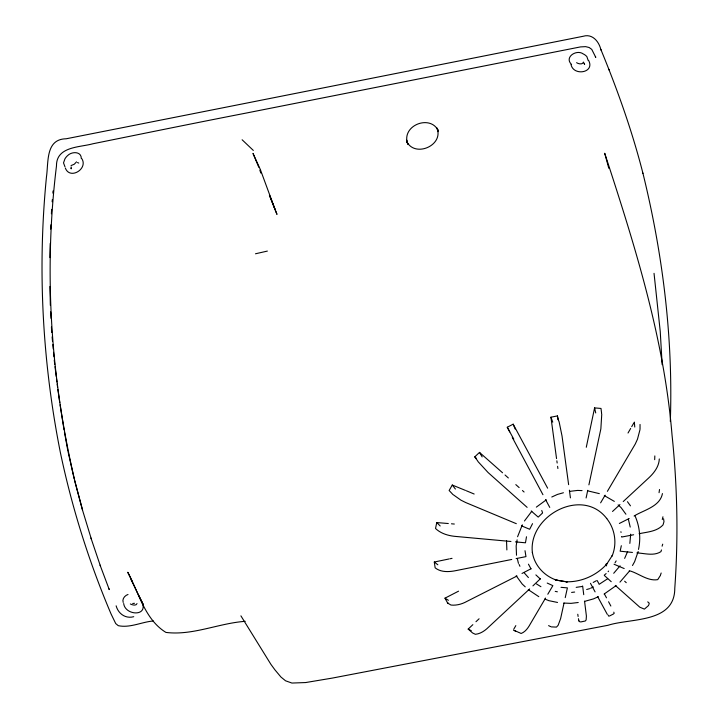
<?xml version="1.0" encoding="UTF-8"?>
<svg xmlns="http://www.w3.org/2000/svg" width="719" height="719" viewBox="0 0 719 719"><rect width="100%" height="100%" fill="white"/><g stroke="black" fill="none" stroke-linecap="round" stroke-linejoin="round"><path stroke-width="1.08" d="M49.971 257.636L50.222 243.399M654.685 459.675L654.829 455.927M670.315 421.451C673.209 338.083 662.828 254.301 642.957 173.378L642.858 173.009M50.707 229.145L50.905 224.759M51.4 213.795L51.597 209.409M52.145 201.796L52.325 199.63M52.855 193.141L53.035 190.975M583.442 62.077C582.75 64.872 578.355 63.946 576.584 62.679M71.154 166.907L71.19 168.83L71.037 168.138M659.296 458.947C659.035 466.487 654.074 472.958 648.745 477.91L623.229 501.547M621.324 545.712L620.146 551.185L632.432 552.453M532.923 585.877L540.337 578.822M137.005 603.592C136.17 606.09 132.071 604.931 130.337 603.96M659.053 492.695L659.521 489.513M517.105 539.843L516.161 546.027L516.503 555.248M629.853 543.402L630.689 534.163M638.49 549.415C640.971 538.288 639.667 526.488 635.12 516.053M448.314 523.531L436.748 522.569L435.534 528.492C441.044 533.786 448.854 535.916 456.304 536.491L510.966 541.479M601.632 413.461L600.994 408.446L594.595 407.898L586.282 447.263M639.91 429.971L637.483 439.183L635.263 444.027L607.384 491.338M586.102 497.97L587.738 490.322M588.906 484.858L600.859 428.857L601.749 414.18M662.442 493.576C659.952 506.751 643.775 509.996 634.104 516.017M564.029 603.052L560.64 618.52L558.133 625.323L556.461 627.103L551.221 626.878M565.233 597.633L567.399 587.881L561 587.333M648.808 604.994L649.212 603.169L647.729 601.857M662.28 519.531L662.945 516.781M662.1 546.179L662.72 544.166M660.653 574.598L661.165 573.007M661.489 549.936L660.932 551.653C653.715 556.272 644.754 553.288 636.899 552.92M515.433 541.883L525.472 542.8L526.488 536.76M517.581 536.742L522.336 524.807M627.633 551.509L624.64 558.384M638.175 551.491L634.634 561.656L632.495 565.502M524.457 520.987L531.799 511.245M465.418 490.394L452.269 485.028L449.141 490.502L452.521 494.097M513.77 629.206L515.82 625.611M628.02 433.018L630.653 428.47M631.704 426.646L633.816 422.997M615.024 562.806L616.138 560.901M660.5 575.299L657.723 579.64C647.522 581.392 638.634 573.169 629.251 570.697M600.608 502.842L605.128 495.175M545.55 598.064L530.37 623.858C528.195 627.777 525.49 631.839 521.122 633.484L518.75 632.361M547.797 594.245L552.857 585.643L547.213 583.064M76.52 161.865L74.255 164.238L71.046 165.568M606.557 564.352L612.363 555.419L612.13 555.967C617.279 543.501 615.042 528.869 606.602 518.39L606.755 518.561C582.363 486.502 528.016 515.748 532.384 552.623L532.366 552.372C534.415 565.709 544.634 576.404 557.324 580.422L555.302 579.945L567.327 581.95L556.749 580.188M521.464 525.832L529.669 529.265L532.536 523.666M608.121 571.695L608.607 571.075M620.075 565.835L613.702 573.277M629.287 571.272L619.94 582.147M477.767 461.05L474.756 456.88L479.501 452.395L502.554 472.778M529.642 588.933L488.587 627.121C484.992 630.698 480.562 633.763 475.394 634.311L472.635 632.999L468.177 629.08L472.85 624.667M475.969 621.719L479.088 618.78M606.135 573.573L604.221 575.218M648.43 605.641L644.413 609.128L639.802 607.196L615.293 585.401M607.187 563.633C596.923 575.209 581.842 582.156 566.32 581.779M612.525 511.461L619.931 504.594M536.338 507.129L546.278 499.858M616.093 585.634L604.104 594.065M596.312 580.745L593.211 582.453M599.053 584.385L607.663 578.741M509.744 431.876L507.272 427.239L513.168 424.183L547.626 488.174M517.006 576.009L466.973 601.363C462.119 604.068 456.556 605.641 450.975 605.047L447.658 603.088L444.989 598.163L458.551 591.171M613.81 612.148L614.179 613.388M609.478 616.012L613.604 613.918M522.012 573.465L530.981 568.765M619.365 523.459L629.188 518.498M128.009 594.478C124.8 595.512 121.924 598.981 123.201 602.441M551.779 497.009L557.441 494.429L563.417 492.758M590.587 588.241L593.409 586.956M598.334 596.689L593.534 598.873L584.412 601.435M582.543 586.407L576.18 587.36M586.668 589.499L589.643 588.663M255.497 253.78L267.369 251.084M511.757 559.463L455.99 570.607C449.096 572.018 440.918 572.486 435.139 567.821L434.294 562.024L449.15 558.942M450.112 558.744L452.044 558.339M578.418 618.7L578.984 620.865M580.754 621.944L585.266 621.009L586.129 619.967L586.407 616.093L584.556 601.183M153.327 620.982C141.769 621.917 129.95 628.217 118.249 625.665L115.714 623.562L111.085 614.017C88.949 561.899 71.927 507.614 60.306 452.197L60.063 450.948C42.358 361.037 37.433 268.735 46.402 177.512L46.51 176.497C48.559 161.676 45.594 139.073 66.202 138.776C238.555 104.776 410.864 70.507 583.163 36.283C592.204 33.451 598.828 41.334 600.778 49.296C617.459 89.704 632.154 131.002 642.957 173.378M556.551 458.605L550.934 417.2L557.405 415.915L558.726 420.957M516.125 558.582L525.966 556.623L525.014 550.709M633.637 534.756L621.665 537.057L621.62 536.509M639.083 533.714C647.325 531.961 656.941 531.575 663.035 524.897L663.979 521.661L663.574 518.759M132.691 603.502L134.489 603.286M569.439 491.401L577.582 490.421L582.057 490.601M571.605 592.42L574.643 592.052M578.238 602.495L570.985 603.367L563.804 603.07M245.233 621.333C218.693 623.193 192.611 635.776 165.927 632.414C144.834 619.499 138.92 592.887 127.766 572.252L132.422 581.95M133.743 616.695C125.546 618.987 118.284 613.765 116.127 605.82M451.469 523.8L454.336 524.043M447.658 603.088L448.395 603.151M77.508 162.548L78.748 163.069M587.657 490.834L599.331 493.629M555.239 591.369L557.387 591.809M557.54 602.459L548.867 600.662L544.84 599.062M604.32 495.607L614.332 501.386M466.272 490.744L474.163 494.025M515.119 630.869L518.102 632.091M513.465 630.195L515.838 631.318M516.323 523.684L465.723 502.554L460.951 500.172L453.06 494.591M614.062 564.262L624.191 568.558M548.588 625.611L550.538 626.6M468.177 629.08L471.269 630.689M536.482 583.936L540.931 586.704M538.81 596.671L528.303 589.679M444.989 598.163L448.413 600.32M540.311 579.011L535.871 574.903M578.741 620.919L579.999 621.881M434.294 562.024L437.835 564.783M474.756 456.88L476.248 458.183M242.123 139.774L253.34 150.433M505.035 474.998L508.351 477.955M515.811 484.615L519.127 487.572M522.443 490.529L524.097 492.012M527.126 507.353L488.102 472.545L478.099 461.688M531.26 511.038L538.198 517.105L542.584 512.962L541.758 510.481M624.64 581.213L626.267 582.696M604.706 575.793L611.222 581.698M618.115 504.882L621.135 507.677L625.925 514.229M528.411 577.555L524.367 573.016M525.256 586.866L522.21 584.044L516.179 575.793M436.748 522.569L440.19 525.975M571.47 64.386C563.957 57.178 576.584 49.027 583.262 53.943A13.158 11.522 -23.4 0 1 586.884 56.639L588.16 60.459M452.269 485.028L455.415 489.037M64.971 166.763L63.515 162.871L64.944 158.845A13.104 11.468 -23.4 0 1 67.658 155.565C71.567 151.448 81.418 151.107 81.292 158.477M584.152 63.623L584.619 64.333L583.954 62.904M627.444 501.7L630.473 505.834M240.91 615.85L270.919 664.374L274.964 669.892L280.958 677.046L285.56 680.803L291.923 683.05L305.62 682.556L332.223 678.107L607.941 625.296C630.905 617.927 674.826 623.373 674.782 588.25C678.466 537.219 677.325 485.891 672.031 435.013C664.095 338.119 634.742 245.125 604.706 153.255L608.795 168.282M607.294 614.377L597.66 596.653M479.501 452.395L482.152 456.907M531.017 568.909L528.456 564.172M65.321 167.994C69.806 180.226 88.374 168.884 81.813 158.656M507.272 427.239L513.779 439.174M571.021 64.53C573.429 76.493 595.386 72.79 588.564 60.342M597.228 580.601L598.765 583.469M604.427 594.002L606.494 597.822M542.953 494.717L512.288 437.431M545.568 499.606L549.765 507.416M590.47 583.298L595.089 591.89M608.571 601.749L610.853 606.036M608.121 615.042L608.705 616.165M123.686 603.52C125.052 615.59 148.509 616.938 142.047 602.145M131.065 579.667L143.207 604.571L138.929 595.808M519.1 564.46L519.936 566.293M437.449 129.069L438.177 130.543C430.69 115.193 404.563 124.144 406.846 140.654L406.711 140.214L407.925 144.312L406.603 141.301C414.584 157.955 443.524 145.732 437.134 128.458M269.418 195.325L276.977 214.379L269.517 195.235M595.377 56.486L595.772 57.358L591.755 49.395L589.158 47.508L585.634 46.636L580.512 46.906L247.12 112.883C195.631 122.868 144.24 133.383 92.832 143.782C79.647 147.449 56.217 146.334 56.477 165.954C43.58 270.955 50.645 378.194 74.857 481.083L82.55 509.96M605.874 564.181L606.62 565.889M513.168 424.183L515.19 429.054M600.778 49.296L601.147 50.213M608.894 69.348L609.263 70.255M108.893 588.69L109.261 589.598L100.076 565.143M274.973 209.211L260.368 169.585L252.998 153.381L258.786 167.248M550.934 417.2L552.749 422.143M259.829 170.16L260.862 173.072M90.962 538.055L100.435 566.051M91.313 538.953L82.191 509.052L74.408 479.789M436.999 127.991L438.069 131.631M628.352 519.208L630.221 527.063M517.285 558.474L518.453 563.381M559.076 421.586L562.033 436.047L568.63 484.669M68.017 451.505L74.156 478.701M594.595 407.898L595.718 412.949M620.91 531.692L621.045 532.464M64.036 429.791L60.063 404.806M64.431 431.966L67.775 450.418M59.749 402.631L57.871 389.572M577.779 614.251L578.103 616.471M569.385 490.169L570.428 497.872M557.405 415.915L557.926 419.725M556.857 460.816L557.153 463.018M557.602 466.325L557.899 468.527M582.642 586.021L583.738 594.685M54.734 364.443L54.258 360.057M55.004 366.636L56.235 376.459M56.504 378.652L56.918 381.924M57.187 384.108L57.601 387.388M654.038 273.337L660.24 331.459L662.163 364.659M52.119 336.86L52.523 341.273M52.829 344.59L53.242 349.012M53.548 352.319L53.952 356.741M634.338 422.089L634.769 427.05M50.339 305.359L49.962 286.441M50.672 311.857L50.995 318.364M51.435 327.028L51.705 332.439M506.527 540.634L506.868 549.945M640.036 424.453L640.036 429.234"/></g></svg>
